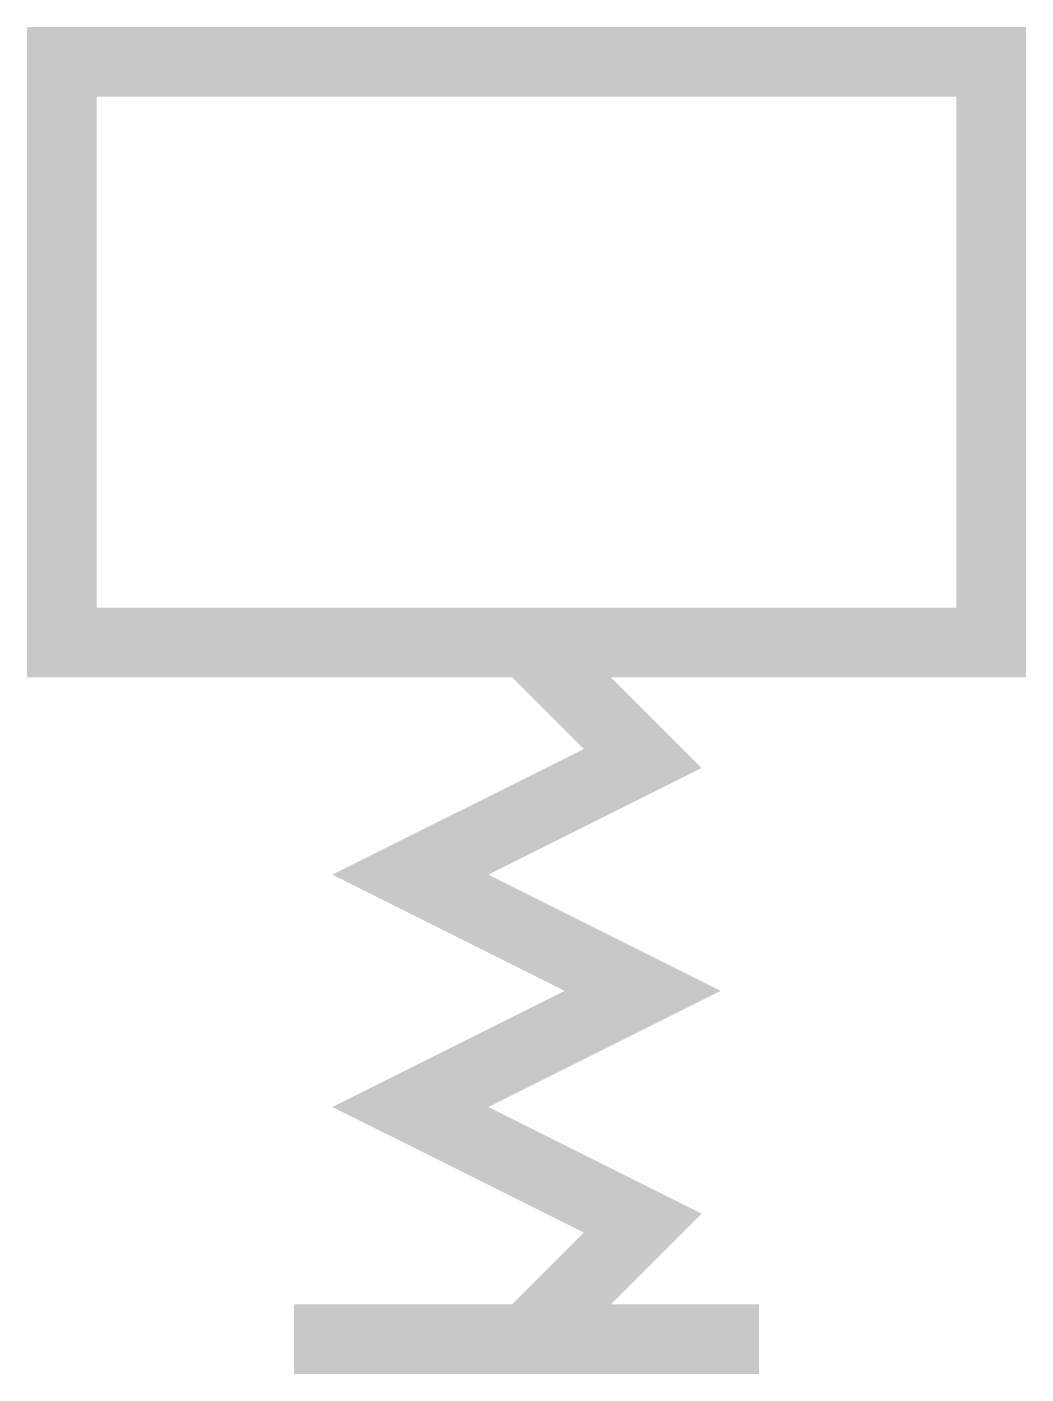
# Model space of a CAD drawing. Extents: x 5.85 to 10.15, y 0.85 to 6.65.
import ezdxf

# ---------------------------------------------------------------- set-up
doc = ezdxf.new("R2010")
doc.units = 0
doc.header["$MEASUREMENT"] = 0
doc.layers.get('0').update_dxf_attribs({"linetype": 'CONTINUOUS'})

msp = doc.modelspace()

# ---------------------------------------------------------------- linework, layer by layer
at = {"const_width": 0.3}
for points in [[(6, 4), (10, 4), (10, 6.5), (6, 6.5), (6, 4)], [(8, 4), (8.5, 3.5), (7.5, 3), (8.5, 2.5), (7.5, 2), (8.5, 1.5), (8, 1)], [(7, 1), (9, 1)]]:
    msp.add_lwpolyline(points, dxfattribs=at)

doc.saveas('drawing.dxf')
